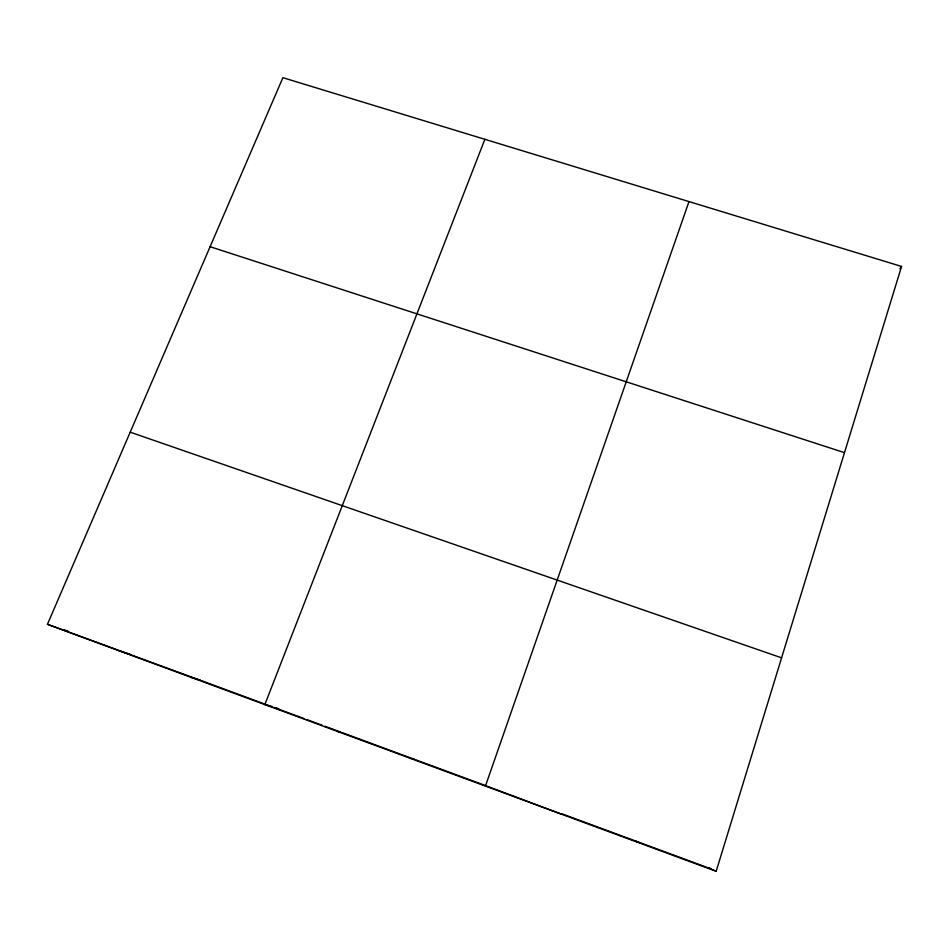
<?xml version="1.0" encoding="UTF-8"?>
<svg xmlns="http://www.w3.org/2000/svg" width="949" height="949" viewBox="0 0 949 949"><rect width="100%" height="100%" fill="white"/><g stroke="black" fill="none" stroke-linecap="round" stroke-linejoin="round"><path stroke-width="1.42" d="M716.163 871.312L901.55 266.444L282.897 77.688L47.45 624.3L716.163 871.312L712.806 869.664M485.437 786.08L688.986 201.591M484.868 139.313L264.842 704.597L272.304 706.839L201.983 680.86M899.984 268.792L901.55 266.444M412.056 758.797L414.535 759.366L342.909 732.913M337.286 731.359L341.498 732.521M274.902 707.622L278.792 708.784M191.295 677.432L200.607 680.362L47.45 624.3M210.097 246.704L844.48 452.661M118.839 650.67L129.942 654.252M64.2 629.828L68.114 631.109M130.203 432.175L781.585 657.835M273.692 707.349L304.143 718.595M306.918 719.615L322.138 725.25M324.914 726.27L340.133 731.893M415.899 759.876L485.829 785.701M487.193 786.211L561.191 814.064M562.318 813.945L711.679 869.118L709.508 868.05M635.747 841.075L638.084 842.475"/></g></svg>
